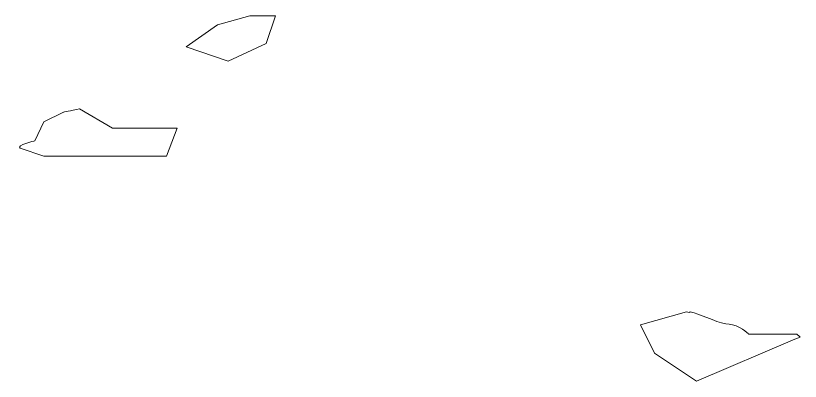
# Model space of a CAD drawing. Extents: x -2 to 9008, y -1000 to 0.
# Drawn here: x 2835.74 to 2852.69, y -708.68 to -700.79 of the extents above; entities that cross this region are included whole.
import ezdxf

# ---------------------------------------------------------------- set-up
doc = ezdxf.new("R2010")
doc.units = 0
doc.header["$MEASUREMENT"] = 0
doc.layers.add('Layer 1', color=7, linetype='Continuous')

# ---------------------------------------------------------------- blocks, each defined once
blk = doc.blocks.new('block 6')
at = {"layer": 'Layer 1', "lineweight": 0}
blk.add_lwpolyline([(2841.35, -700.79), (2841.15, -701.39), (2840.33, -701.77), (2839.42, -701.46), (2840.1, -700.99), (2840.8, -700.79), (2841.35, -700.79)], dxfattribs=at)
for points, knots in [([(2839.23, -703.22), (2839.23, -703.22), (2839, -703.82), (2839, -703.82), (2839, -703.82), (2836.35, -703.82), (2836.35, -703.82), (2836.35, -703.82), (2835.84, -703.65), (2835.84, -703.65), (2835.74, -703.59), (2836.15, -703.49), (2836.15, -703.49), (2836.15, -703.49), (2836.35, -703.08), (2836.35, -703.08), (2836.35, -703.08), (2836.77, -702.87), (2836.77, -702.87), (2836.77, -702.87), (2836.93, -702.84), (2837.12, -702.8), (2837.12, -702.8), (2837.83, -703.22), (2837.83, -703.22), (2837.83, -703.22), (2839.23, -703.22), (2839.23, -703.22)], [0, 0, 0, 0, 1, 1, 1, 2, 2, 2, 3, 3, 3, 4, 4, 4, 5, 5, 5, 6, 6, 6, 7, 7, 7, 8, 8, 8, 9, 9, 9, 9]), ([(2849.24, -707.46), (2849.24, -707.46), (2850.23, -707.18), (2850.23, -707.18), (2850.28, -707.2), (2850.31, -707.2), (2850.31, -707.18), (2850.31, -707.18), (2850.4, -707.2), (2850.4, -707.2), (2850.58, -707.26), (2850.99, -707.45), (2851.15, -707.45), (2851.36, -707.45), (2851.57, -707.66), (2851.57, -707.66), (2851.57, -707.66), (2852.19, -707.66), (2852.4, -707.66), (2852.61, -707.66), (2852.61, -707.66), (2852.61, -707.66), (2852.61, -707.66), (2852.64, -707.69), (2852.69, -707.73), (2852.69, -707.73), (2852.57, -707.77), (2852.57, -707.77), (2852.57, -707.77), (2850.45, -708.68), (2850.45, -708.68), (2850.45, -708.68), (2849.54, -708.07), (2849.54, -708.07), (2849.54, -708.07), (2849.24, -707.46), (2849.24, -707.46)], [0, 0, 0, 0, 1, 1, 1, 2, 2, 2, 3, 3, 3, 4, 4, 4, 5, 5, 5, 6, 6, 6, 7, 7, 7, 8, 8, 8, 9, 9, 9, 10, 10, 10, 11, 11, 11, 12, 12, 12, 12])]:
    blk.add_open_spline(points, degree=3, knots=knots, dxfattribs=at)
blk = doc.blocks.new('block 5')
at = {"layer": 'Layer 1'}
blk.add_blockref('block 6', (0, 0), dxfattribs=at)

msp = doc.modelspace()

# ---------------------------------------------------------------- block references
at = {"layer": 'Layer 1'}
msp.add_blockref('block 5', (0, 0), dxfattribs=at)

doc.saveas('drawing.dxf')
